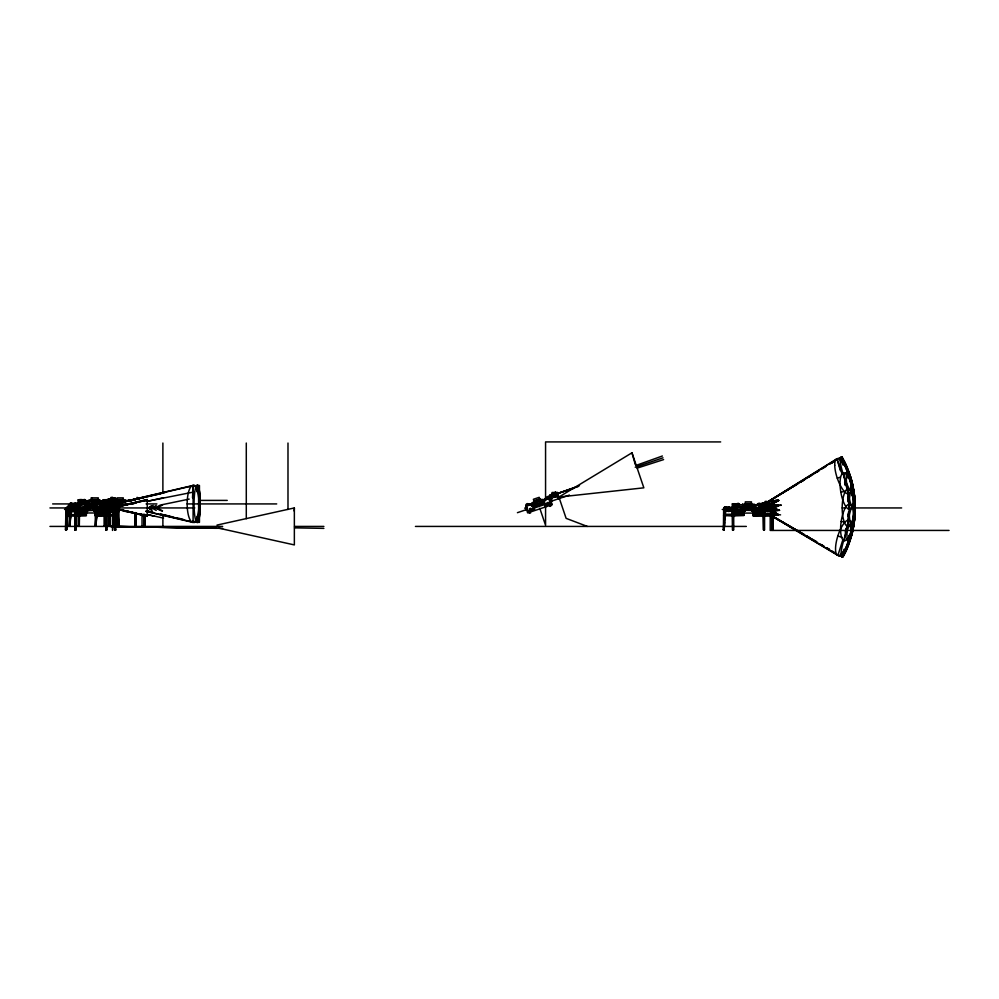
<?xml version="1.0" encoding="UTF-8"?>
<svg xmlns="http://www.w3.org/2000/svg" width="999" height="999" viewBox="0 0 999 999"><rect width="100%" height="100%" fill="white"/><g stroke="black" fill="none" stroke-linecap="round" stroke-linejoin="round"><path stroke-width="1.5" d="M74.051 508.004L74.463 507.055L75.912 508.004M74.675 507.929L74.688 503.771L82.642 503.446M78.109 508.941L78.272 510.077L74.838 510.102L74.9 530.282L74.875 509.69M75.162 508.566L75.187 513.898L75.162 509.353M75.112 507.979L75.387 505.906M75.662 509.69L75.687 513.861L75.162 511.038A1.661 0.824 -90 0 0 75.499 511.088M75.974 511.038C75.849 509.19 75.487 505.806 79.57 507.829C77.61 503.721 78.334 515.934 78.272 509.165M76.324 510.501L76.324 514.685L79.421 514.685L79.52 513.086L80.482 513.011M76.324 507.929L76.411 503.621M76.786 507.417L76.786 503.771M77.298 507.842L77.185 511.176M77.647 504.545L77.91 503.071L79.433 503.833M77.922 508.491L77.922 503.621M78.084 509.29L78.297 510.014L78.471 506.093L80.557 506.093M78.234 503.933L78.234 499.762L80.869 499.762M78.421 514.597L78.459 526.261L78.446 511.6M78.384 513.086L78.347 510.926M78.384 508.491L78.222 503.771L79.67 504.545M78.409 503.971L78.109 503.071M78.659 514.685L78.659 513.786L76.786 513.986M78.571 504.545L79.058 503.046M79.108 509.065L79.096 510.751L83.317 510.751L83.317 508.553M79.533 514.685L79.533 510.501M79.246 504.895L79.508 503.771L79.533 507.717L79.558 507.055M79.87 503.933L79.97 499.625M80.345 503.409L80.345 499.762C81.381 500.611 83.117 500.986 85.639 500.549M80.607 504.582C84.927 503.633 76.249 505.007 70.205 503.309L70.03 506.605M82.442 511.088L82.393 513.986L81.369 513.986L81.369 511.088L81.369 514.685M77.685 503.771L76.611 503.771L76.611 504.582L83.117 503.971L83.067 499.762C76.773 498.851 83.791 500.974 81.768 499.762L85.34 499.762M81.943 504.483L82.243 500.574M75.674 503.621L83.054 503.921L83.067 499.762C86.925 498.588 83.679 501.498 85.34 500.886M83.741 501.598L83.741 500.074L82.73 499.762M84.103 500.549L83.654 500.074L85.065 500.074M84.578 500.549L84.715 500.074M84.278 499.762L85.29 500.574L84.391 500.586M85.415 500.074L85.639 501.598M85.789 500.899L84.927 499.762M94.181 506.78L94.218 505.394L87.25 505.394L87.388 506.78M87.413 502.859L87.413 501.386M87.525 509.902C86.026 506.043 86.95 510.889 86.638 510.227C88.736 511.013 86.763 504.994 87.612 511.088L82.18 510.077M91.833 502.085L91.833 501.386L104.72 501.386M94.056 510.439C94.48 507.867 92.495 508.541 97.353 508.166L97.353 509.989L95.941 510.526M87.25 505.394L87.25 508.179L94.206 508.179L94.243 504.245M95.33 511.088L95.255 511.75L96.891 511.75L96.891 509.39M95.604 504.245L95.604 504.895L100.287 504.582M95.679 504.245L95.954 511.088L95.954 504.695L85.327 504.695M96.816 511.75L96.816 504.245M95.854 521.428L95.929 526.173L97.128 511.088M95.929 505.394L87.063 505.394L87.1 504.245L98.776 504.17L98.826 500.249L91.071 500.249M99.151 512.425L99.213 511.088L99.201 514.685L99.151 512.425L100.924 512.425M99.226 500.237L99.151 500.899L107.692 500.886M100.175 503.621L100.175 504.932L100.225 503.621L99.376 503.958M100.225 514.685L100.175 511.088M100.537 502.784L100.537 500.699L88.886 500.699M100.874 512.425L100.924 511.088M100.899 503.621L100.874 504.932L102.073 504.932L102.01 507.929L102.085 503.771L105.095 503.771M101.698 505.594L101.698 504.083M101.336 513.011L104.633 513.086C105.782 515.559 100.862 515.422 102.148 513.086M102.073 507.929L102.11 503.296L100.375 502.597L100.375 500.237L99.151 500.237M99.163 504.907L99.163 504.245C105.956 500.774 102.273 508.129 101.836 503.459L101.948 504.158M100.025 504.895L100.287 503.771C104.371 503.109 103.034 505.182 102.285 504.083M103.759 500.287L102.71 500.899L103.846 500.886L103.784 499.625L103.759 500.487L111.276 499.762L103.359 499.762L106.856 499.762L107.692 500.661M104.058 501.598C103.696 498.963 104.82 501.498 103.584 500.574M103.546 507.804L104.358 507.804L104.371 508.928L104.458 507.23L102.485 507.33L102.497 510.764L98.277 510.751L98.277 508.553M103.409 500.574L104.483 500.074M104.408 514.597L104.433 526.261L104.433 514.448M104.42 500.936L104.458 499.625M100.936 513.786L104.608 513.786L104.183 514.685M105.082 500.074L105.207 501.598M104.308 508.616C103.684 511.038 106.244 512.512 105.582 508.953M106.881 501.598L106.881 500.074C106.369 503.396 107.492 499.45 105.619 500.586L105.544 499.762M106.706 504.932L106.706 530.007L105.882 530.282L105.882 515.609L114.685 515.334L115.409 515.684L115.622 530.207L113.936 508.928M95.542 514.672L105.919 514.847L105.894 510.227M106.119 499.625L106.019 500.074M106.406 510.926L106.418 509.353M106.706 530.007L106.731 515.784M106.706 501.598L106.706 500.074M107.88 506.755C110.115 506.368 109.803 507.03 105.994 507.28M109.44 511.613L109.428 526.286L109.44 511.263L108.229 511.713L109.116 512.574L108.217 511.688M109.44 508.691L109.44 505.806L109.49 508.091M110.177 506.206L109.952 506.918M110.29 510.302L110.252 526.286L110.29 511.788L109.465 511.788M110.252 508.691L110.265 505.806L110.265 508.129M123.739 502.085L123.764 501.398M125.499 500.936L125.175 501.598L125.137 500.237L125.175 501.598L125.2 500.899L129.77 500.936C128.247 499.125 132.942 501.436 134.515 499.625M129.72 500.936L129.72 499.625M130.045 501.598L130.145 500.074L129.57 500.574M130.407 500.936L130.444 499.625M135.439 512.812L135.414 526.286L135.427 513.024M136.264 513.199L136.239 526.286L136.239 513.024M732.392 507.929L732.392 503.771C736.8 505.382 739.71 500.811 738.798 505.594M732.592 515.609L732.604 530.282L732.267 507.08L731.78 507.979A1.661 0.824 90 0 1 732.017 507.804L732.242 507.779A1.661 0.824 90 0 1 732.791 508.366M732.579 513.286L732.579 509.69L732.579 513.424M732.829 507.979L733.303 507.08L733.703 508.916M732.891 513.286L732.891 509.428M733.378 515.784L733.416 530.282L733.416 515.609L724.675 515.234L732.704 515.347M733.366 509.69L732.891 513.898L732.866 511.038M733.716 509.428L728.82 509.627L728.034 511.401M733.716 508.953L733.703 510.064M734.028 514.685L734.028 510.501M734.028 507.929L734.115 503.621M734.277 512.425L734.165 511.563L734.877 512.062M734.49 507.417L734.49 503.771M736.138 510.626L736.126 507.33L734.839 507.23L734.927 510.926M736.088 508.491L735.926 503.771L736.4 504.582M736.588 513.086C735.901 516.533 738.348 513.299 737.237 510.501M736.75 505.594L736.75 504.083L735.301 504.083M736.7 504.895L737.237 503.771L737.237 507.717L734.914 508.066L742.082 507.33L741.982 510.014M739.06 503.771L738.536 504.582C739.41 504.42 739.685 503.271 738.86 504.895M739.934 504.907L738.885 504.245M740.084 513.086L740.084 511.088L740.097 514.685M743.706 508.941L743.743 510.464L742.906 510.464L742.894 508.141L744.093 515.359L733.391 515.359M744.442 508.279L745.754 509.902L744.355 509.865M745.092 506.78L744.954 505.394M745.242 510.427L745.229 508.041L745.316 511.088L742.494 509.989L743.368 510.439M751.698 508.279C754.994 509.015 748.214 508.429 755.057 508.166L754.919 507.33L760.202 507.455M742.082 507.33L741.945 508.154L751.91 508.179L751.96 504.245L744.804 504.695M753.658 509.552L753.658 504.695L743.031 504.695L743.031 506.78M753.721 509.552L753.321 504.895L758.016 504.907M754.52 509.39L754.52 504.245L753.308 504.245L753.346 505.594L753.371 504.895M754.532 504.895L754.532 506.605L756.268 507.305M756.917 514.685L756.917 511.088L756.93 514.685L758.066 514.685M757.379 514.685L756.93 513.086M757.929 514.685L757.929 511.088L752.959 511.088L754.595 511.75M757.904 512.425L757.879 511.088L757.929 513.986L756.917 513.986M757.879 504.932L757.929 503.771L760.826 503.771L760.826 507.929L762.162 507.929L760.826 507.23M760.951 510.926L758.578 511.088L758.578 512.425L756.867 512.425M758.903 505.594L758.903 504.083M759.153 505.594C758.179 503.596 761.313 503.496 759.989 505.594M759.402 505.594L759.402 504.083M774.45 507.942L759.74 507.979L759.627 503.771M762.799 510.501C765.359 517.694 755.868 514.348 762.349 513.086L760.339 513.236L760.301 511.338M759.74 507.979L759.764 503.771L760.826 503.771M762.312 513.786C762.424 516.033 762.587 512.287 760.739 513.786M763.323 511.038L763.311 508.603L762.087 508.603L762.112 511.176L768.668 510.039L768.731 511.513L767.282 511.5L767.607 509.989M764.41 504.932L764.41 530.007L763.586 530.282L763.598 515.609M753.258 515.334L753.246 514.672L763.623 514.847L764.123 509.353M764.11 510.926C763.723 506.53 765.184 510.776 762.599 510.427M764.41 530.007L764.435 515.784M81.893 504.058L81.906 503.046L83.104 503.084M83.079 499.762L83.079 500.924M93.968 508.154L93.981 511.088L94.855 511.088L96.816 510.077L96.803 508.166M106.693 529.82L105.869 529.82L105.882 515.272L95.217 515.709L105.906 515.372M95.567 515.434L95.554 508.728L95.554 510.477L96.391 510.477L96.428 509.028L96.404 514.847L96.428 508.641L96.416 510.701L95.392 510.589L95.217 515.359M96.441 510.227L95.579 509.577L95.579 514.847L113.774 514.91L114.66 514.747L114.76 509.59M95.991 509.777L95.979 508.978M97.353 509.989L97.215 507.33C103.983 503.284 104.483 514.997 98.252 509.165L98.352 510.564L97.29 510.477L97.29 509.34M101.623 509.478L101.623 510.751L105.095 511.088M104.42 507.979C100.936 509.003 102.535 505.457 103.259 508.066M103.184 510.764L103.122 506.093L101.461 506.093L101.461 504.895M103.234 507.055L104.333 507.455L104.433 511.338L98.277 510.751M105.557 516.558L104.67 515.684L105.569 516.583L105.569 515.696L95.205 515.684M107.954 507.18L107.929 506.106M109.116 512.574L109.116 511.688L109.428 525.849L110.252 525.899M124.75 511.363L129.046 511.675M125.087 510.676L125.087 511.263M129.745 500.287L128.696 500.899L131.556 500.936M734.49 513.986L737.549 513.786M736.051 508.066C735.626 505.781 738.099 508.404 737.262 507.055M741.021 508.553L741.021 510.751C735.214 514.01 735.189 503.958 741.021 507.455L741.033 507.33M740.946 509.777L741.995 510.551L741.982 509.028M742.906 509.515L742.894 508.678L742.894 514.847M742.881 510.327C744.642 510.851 743.231 505.869 743.718 510.701M745.242 509.565C744.979 510.789 745.953 507.792 744.355 510.039L745.316 511.088L732.167 511.088M757.13 510.077L751.673 511.001L751.685 508.154M752.559 511.088L752.559 508.279M752.921 515.709L772.389 515.334L760.664 511.525M752.921 515.359L753.096 510.589C753.383 510.314 753.995 501.236 754.083 514.672M754.507 509.228L754.52 508.254M755.019 510.027L754.919 507.33M755.007 509.34L755.019 510.564L756.068 509.777M756.056 510.564L755.968 509.165L754.919 509.203M756.081 511.338L755.981 508.553M759.34 509.478L759.327 510.751L760.202 510.764L760.189 507.33L760.202 510.764L755.981 510.751M755.331 512.15L753.97 512.499L753.97 511.276L762.137 511.338L760.901 510.764C758.528 502.659 762.012 509.74 767.894 508.391L768.219 510.114L767.369 510.114M762.037 510.764L762.15 508.041M752.909 515.684L763.248 515.684L763.273 516.583L762.387 515.709L763.611 515.334L763.586 529.845L764.397 529.82M75.162 509.103L75.162 509.865M75.649 510.427L75.674 514.847L75.662 511.5M76.024 509.502L75.999 510.876M77.61 509.565L77.56 510.127M79.52 513.986L80.157 513.786M72.328 509.527L79.932 509.527L79.97 510.751C83.491 507.904 82.48 510.064 84.303 510.477L84.278 509.028M94.093 509.565L93.981 511.088L94.855 511.088M96.391 508.728L95.567 509.29M105.931 511.038L105.919 513.773M113.024 510.951A1.661 0.812 -90 0 1 112.637 511.251L111.838 511.388L111.526 508.091L109.59 508.291L109.515 505.869M109.977 508.216L109.99 505.869M110.315 505.931L110.29 508.254L109.478 508.391M732.554 509.365L732.567 507.892A1.661 0.824 -90 0 1 732.742 508.266M733.353 513.386L733.341 511.038M733.403 510.214L733.378 514.847L743.731 514.847M733.728 509.502L733.691 511.176L743.031 511.276L743.031 512.499L741.683 512.15M736.812 508.891L736.113 509.29L737.687 509.153M742.007 509.702C740.334 510.751 740.484 509.403 742.082 509.19M760.189 509.028L759.34 509.29M760.888 509.228L760.189 508.778L760.876 509.153M764.135 511.038L764.123 509.69L763.661 513.523M764.435 513.523L764.447 507.979M81.394 511.688L80.694 511.975M84.278 510.014L84.378 507.33L79.108 507.33L79.096 510.751L79.97 510.751M87.537 509.565L87.625 511.001M105.931 511.513L105.919 514.298L106.731 514.298L106.756 510.114L110.964 510.039L111.026 511.513L111.663 511.388M758.603 512.037L757.916 511.563M758.603 504.133L762.349 504.582M763.636 511.513L763.623 514.298L764.447 514.298L764.46 510.114L762.087 510.152M78.359 507.055L78.334 508.066M742.856 509.103L742.906 509.228C745.192 506.331 743.006 517.182 743.756 514.672L724.337 514.56L733.378 514.298L733.366 511.5M755.019 510.564L755.019 509.777M757.916 504.358L757.916 503.621M760.963 508.066L760.951 507.055M86.014 510.701L86.026 508.154L86.039 510.464L85.202 510.464L85.19 508.678L85.177 510.701L93.943 510.439M95.579 509.715L95.579 510.701M102.497 508.853L103.172 508.853M104.383 508.616L105.569 509.115M104.883 510.139L106.418 510.427L106.418 509.627L106.418 513.898L106.418 508.516L106.431 509.915M109.49 506.106L109.977 507.042M114.698 527.022L114.798 529.92L113.799 515.496L115.409 515.684L115.397 509.453A1.661 0.812 -90 0 0 114.523 507.942A1.661 0.812 -90 0 0 113.799 509.74M118.906 510.202L118.956 505.444A1.661 0.812 -90 0 0 118.082 503.946A1.661 0.812 -90 0 0 117.345 505.731L119.031 526.361L118.906 510.202L114.348 510.988M753.271 509.228L754.145 508.853L754.145 510.227M762.087 508.616L762.087 508.066M764.11 513.561L764.11 509.69M772.077 513.923L771.303 511.101A1.661 0.812 -90 0 1 770.828 510.164L771.453 514.36L772.165 514.36L771.503 509.74A1.661 0.812 -90 0 1 772.227 507.942A1.661 0.812 -90 0 1 773.101 509.453L773.189 530.369L772.227 515.846M75.799 514.76L74.9 514.56L75.175 509.627A1.661 0.824 90 0 0 74.525 507.779L71.191 508.316M75.175 510.152L75.187 510.914C75.212 506.505 74.7 512.175 76.698 510.139M78.996 509.128L78.983 511.463L78.983 509.652M85.577 511.088L85.602 509.615M86.264 511.75L86.289 509.615L86.339 511.75L84.703 511.75M114.361 510.551L114.735 509.777L114.785 510.988M732.891 510.139L732.891 510.427A1.661 0.824 90 0 1 732.092 511.088L728.571 510.027M733.366 509.927L732.891 510.914L732.891 509.815M733.728 509.702L732.379 510.364M80.956 504.083L80.807 503.446M84.94 500.012L79.233 499.625M86.826 508.978C89.873 509.053 85.552 511.725 87.525 508.941M93.993 508.254C97.677 508.216 91.109 509.228 94.768 509.915M97.303 510.127L98.339 509.677M114.336 510.002L114.748 510.002A1.661 0.812 -90 0 1 114.348 510.951L114.51 513.973L114.785 509.765M737.262 504.095L737.849 505.594M745.741 508.978L745.741 509.902M751.26 508.978C751.385 511.138 750.736 507.817 752.472 508.978M95.567 509.215L95.567 508.154L95.567 509.065M105.594 508.941L105.619 507.979M108.466 506.043L109.79 505.881A1.661 0.812 90 0 0 110.714 507.03L109.453 507.092M109.178 506.805L109.178 506.106L109.166 507.03M109.99 506.081L107.942 506.218M763.311 508.878C762.274 507.467 765.009 505.956 765.059 508.004A1.661 0.812 -90 0 0 764.809 507.804L764.597 507.779A1.661 0.812 -90 0 0 763.86 509.552L763.885 509.865A1.661 0.812 90 0 0 764.872 511.038M74.85 508.891L74.863 507.879L71.279 507.18M74.251 511.038A1.661 0.824 -90 0 0 75.25 509.865L75.175 509.677A1.661 0.824 90 0 1 74.388 511.088L70.405 509.927L70.317 511.401L69.668 511.263L69.843 507.954L71.329 508.104L70.392 518.344M78.983 509.977L77.323 509.989M68.007 514.56L86.051 514.672C87.475 513.573 84.678 501.698 85.19 514.847L67.532 514.76L68.232 510.027A1.661 0.824 90 0 1 67.795 510.951L67.358 510.951M86.026 509.94L85.165 510.327M110.914 505.656L110.789 505.032L110.739 505.769M114.123 509.428L114.635 513.836M114.648 509.715L114.385 508.941M114.81 509.777L114.41 508.578M115.672 530.007L114.573 530.182L114.91 527.047M117.383 505.419L115.335 505.744L115.335 503.109L114.573 503.109L114.573 502.422L116.796 502.422M117.358 511.838L118.968 511.688L118.257 511.688L118.319 526.361L117.707 511.426L118.257 525.936L117.42 511.75L116.646 511.775L117.62 512.624L116.646 511.775M144.493 525.998L144.293 514.522M145.205 525.998L145.005 514.522M765.047 510.214L764.909 509.265M771.453 514.36L772.477 530.369L772.464 518.531M773.376 530.007L772.664 529.895M74.9 529.807L75.724 529.807L76.061 515.684L75.712 530.282L75.712 515.609L67.27 515.584L66.359 529.732L66.908 516.683M105.507 515.496L105.257 526.273L105.245 514.448M733.416 530.007L733.416 515.259M106.431 510.402L106.418 509.428M65.484 529.695L65.934 509.265A1.661 0.824 90 0 1 66.846 507.792A1.661 0.824 90 0 1 67.57 509.602L65.534 530.007L66.621 529.782L66.583 515.496L65.872 515.496L67.133 515.259L66.446 529.745L67.42 515.584L75.674 515.784L75.712 529.895L74.888 530.007M70.33 511.688L69.231 526.173L69.431 511.488L70.692 511.263L70.005 525.749L70.092 521.378M71.041 511.688L69.942 526.173L69.868 521.428M96.141 514.51L95.217 526.173L95.405 511.488M725.037 508.603L723.388 530.169L723.651 509.265A1.661 0.824 90 0 1 724.55 507.792A1.661 0.824 90 0 1 725.274 509.602M724.1 522.589L724.1 530.169L724.849 515.259M107.43 508.966L107.73 510.327M110.502 510.114L109.615 509.09M110.689 508.091L109.44 508.204L109.54 509.715L109.49 508.578M765.908 511.001L765.696 511.088A1.661 0.812 -90 0 1 764.834 509.552L765.209 508.466M74.463 507.055C75.949 510.689 74.563 522.914 74.888 509.365M78.072 509.502L78.059 510.988M81.069 504.907L85.989 504.895L85.964 505.594L85.639 504.895M89.186 500.936L89.51 501.598L89.473 500.237M115.497 501.598L115.497 500.899M739.073 514.685L739.123 511.088M736.4 504.895L743.706 504.895L743.318 510.901M86.663 508.591L87.525 508.578M88.037 509.902L88.049 509.09M93.556 509.902L93.556 509.09M76.424 515.609L76.523 514.76M96.603 512.712L95.991 525.749L96.953 511.588M192.52 497.764L193.094 485.439L114.098 503.921L120.142 505.344M847.889 494.068L848.101 489.448L846.228 489.885M70.692 511.263L70.005 525.749L70.205 521.303M725.124 515.584L724.163 529.745L724.537 522.352M760.938 507.804L760.826 505.394L760.027 505.394M71.828 509.915L71.753 511.401L71.104 511.251M196.828 491.595L197.14 485.439L195.192 485.876M729.545 509.915L729.47 511.401L728.209 511.263M851.835 495.616L852.147 489.448A18.494 3.084 -90 0 1 854.819 517.182A18.494 3.084 -90 0 1 849.475 517.182A18.494 3.084 -90 0 1 852.147 489.448L852.147 495.616M66.921 508.666L66.995 507.18L72.452 507.067A1.661 0.824 90 0 0 73.139 505.606A1.661 0.824 90 0 0 72.627 503.883L72.415 503.783A1.661 0.824 90 0 0 71.99 503.921M67.445 510.976L68.781 511.076A1.661 0.824 90 0 0 69.593 509.602A1.661 0.824 90 0 0 69.068 507.892L68.856 507.792A1.661 0.824 90 0 0 68.444 507.917M68.956 507.829L67.82 507.792A1.661 0.824 90 0 0 67.395 507.917M75.549 511.338L69.505 511.251L69.68 507.954L66.995 507.18M70.442 504.82L70.38 506.468A1.661 0.824 90 0 1 70.205 505.694L70.255 505.531M71.791 508.204L70.492 508.104L70.554 503.171L71.803 503.309M71.104 510.152L71.216 507.804L74.051 507.804A1.661 0.824 90 0 0 73.839 507.929M73.901 510.988L71.691 510.027M73.227 503.958L73.052 507.255L70.917 506.943L70.904 505.506M75.499 507.055L73.876 507.392L73.951 505.931L74.788 505.931L74.713 507.392M74.8 505.581L74.226 503.958M73.951 505.931C76.174 506.156 75.737 502.909 73.389 503.958L73.214 507.255L73.876 507.392M77.597 503.771L74.775 503.796L74.413 506.018L75.362 506.143L75.574 504.133L74.75 504.308L77.11 503.783A1.661 0.824 90 0 1 77.497 504.07L77.572 504.582M105.607 511.163L105.619 511.038A1.661 0.812 90 0 0 106.119 511.038M724.238 509.515L724.362 507.317L725.349 507.317L724.712 507.18L724.987 509.015M725.237 514.76L725.936 510.027A1.661 0.824 90 0 1 725.499 510.951L725.087 513.761M725.149 510.976L726.61 511.076A1.661 0.824 90 0 0 727.297 509.602A1.661 0.824 90 0 0 726.773 507.892L725.524 507.792A1.661 0.824 90 0 0 725.112 507.917M732.479 511.251L727.21 511.251L727.547 507.954L731.755 507.804A1.661 0.824 90 0 0 731.555 507.929M728.808 511.251L728.933 507.804L729.645 507.804L729.52 510.152L731.618 510.988A1.661 0.824 90 0 1 731.156 510.127L731.93 510.339C732.08 507.292 726.048 509.827 731.855 510.002M728.945 509.927L728.858 511.401L727.372 511.263M728.958 509.59L729.033 508.104M764.123 510.489L773.238 511.463M198.277 491.595L198.601 485.439L196.628 485.876M294.181 511.013L294.355 507.942L216.983 525.087M529.37 510.576L529.47 508.716L530.781 508.266L532.005 509.69M546.853 504.67L546.952 502.797L548.264 502.347L549.487 503.771M67.52 508.666L67.607 507.18L75.599 508.104M71.079 504.657L71.154 503.171M725.237 508.666L725.311 507.18L729.62 507.317M67.482 515.684L66.621 529.782L65.909 529.782M96.366 518.344L96.803 511.575M724.725 519.393L724.974 515.584L732.667 515.596M733.516 514.76L733.691 512M734.415 512L733.84 515.259M734.914 510.152L732.891 510.302M87.712 502.085L82.03 502.085L81.906 503.771M77.547 510.327L77.597 509.59M751.685 511.088L751.76 510.439M67.058 513.573L67.47 509.777M67.87 509.777L67.52 513.449M67.645 511.088L68.182 509.915M70.767 508.116L71.466 504.47M71.416 507.067L71.766 505.794M724.837 508.816C724.737 520.729 723.039 507.105 724.462 509.04M725.349 511.088L725.911 509.802M74.226 509.79L74.138 508.778M75.175 504.57L75.262 505.544M68.069 510.951A1.661 0.824 90 0 0 68.494 510.027L68.544 509.602A1.661 0.824 90 0 0 68.032 507.892L67.82 507.792M70.592 504.632L70.117 507.979M74.076 510.227L73.926 508.466M725.524 507.792L725.736 507.892A1.661 0.824 90 0 1 726.261 509.602L726.211 510.027A1.661 0.824 90 0 1 725.774 510.951M736.7 503.771L737.274 507.979L728.983 507.954L729.482 509.028M78.359 511.088L86.339 511.088M94.068 508.591L94.93 508.678M751.772 508.591L752.647 508.591M118.606 505.881L118.232 504.62L117.607 505.969M844.342 540.659L846.141 528.459M847.951 516.271L848.626 511.688M849.075 508.641L849.749 504.07L848.85 508.616M848.338 541.246L849.25 535.152M853.296 507.704L853.745 504.657A18.494 3.084 -81.6 0 0 847.052 531.705A18.494 3.084 -81.6 0 0 852.334 532.492A18.494 3.084 -81.6 0 0 853.745 504.657L853.146 507.692M849.787 541.458L855.194 504.87L854.582 507.904M109.778 509.253L109.565 508.641M113.162 509.165L113.174 510.052A1.661 0.812 -90 0 0 113.536 511.101M116.708 505.157L117.557 507.105L117.407 505.944M771.865 509.178C771.465 521.94 774.537 506.156 771.74 509.315M107.467 509.253C116.221 507.542 100.787 512.375 110.964 510.039M110.901 505.606C109.778 505.544 114.311 507.255 113.399 504.632M737.674 510.751L741.046 509.153L737.674 510.751L737.674 509.465M77.348 511.338L80.182 511.276M83.329 507.33L83.192 508.154L83.317 507.455L78.471 507.48L79.508 507.48M84.241 508.154L84.378 507.33M84.303 510.477L84.278 509.777M112.737 504.158L113.911 503.321L113.774 504.158M115.584 510.664L115.584 511.251M735.052 511.338L736.713 511.326M736.8 507.455L736.812 510.751M743.743 515.334L733.403 515.334M84.778 508.241L84.79 509.228M77.16 508.029L78.421 507.33M77.26 507.455L77.16 511.338L78.996 511.326M78.421 510.626L79.108 507.33L79.096 510.751L77.26 510.751M734.864 511.338L734.964 507.455M737.836 506.093L736.176 506.093L736.176 507.929L736.063 507.055M86.376 515.709L76.923 515.709L76.024 516.57L76.024 515.684L86.389 515.334L66.97 515.234M79.583 512.549L80.482 511.675L79.583 512.574L79.583 511.688L79.271 526.273L79.246 511.326M733.741 515.684L734.627 515.709L733.741 516.57L733.741 515.684L744.093 515.359M765.084 509.103L765.434 510.327M86.189 510.601L86.376 515.359M115.921 511.7L115.834 508.953M78.284 511.463L69.668 511.263M70.892 505.669L70.767 506.306M74.188 509.777L73.963 510.364M725.524 510.002L724.65 513.761M110.964 505.007L111.126 506.443L110.777 505.756M114.023 509.315L114.56 508.603M114.41 509.752L114.373 509.028M117.707 504.62L117.682 506.456M842.544 540.734L837.886 555.419L768.181 513.911L780.569 514.872M845.341 531.918L849.075 520.167L847.464 524.512M844.08 549.3L841.745 556.643L840.022 555.631M850.599 528.733L852.921 521.391A18.494 3.084 -72.4 0 0 841.995 547.027A18.494 3.084 -72.4 0 0 847.09 548.638A18.494 3.084 -72.4 0 0 852.921 521.391L851.847 524.288M854.32 521.84L843.131 557.08L841.383 556.068M764.934 509.003L765.796 508.503M728.196 508.104L729.632 507.804M67.233 509.952C65.022 504.045 66.546 521.74 67.457 509.04M67.82 510.002L68.731 510.002L67.32 510.177M71.978 506.381L71.116 505.606A1.661 0.824 90 0 0 70.392 503.783A1.661 0.824 90 0 0 69.493 505.257L69.505 508.566M724.924 510.314L725.911 509.79L725.736 508.603M109.902 509.989L107.492 511.001A1.661 0.812 -90 0 0 107.942 510.152L107.43 509.902M111.389 506.518A1.661 0.812 -90 0 0 111.501 506.156L111.576 506.043M765.371 508.616L765.059 509.665M70.954 508.204L71.928 507.804M73.751 510.102L73.938 508.891M725.886 510.327L726.435 510.002L725.037 510.177M731.668 509.952L731.505 510.089A1.661 0.824 90 0 0 731.693 510.789M553.633 497.027L557.092 495.591L555.931 492.17L552.31 493.119M114.635 526.972L114.798 529.92L114.148 515.434L106.256 515.496M771.977 518.331L772.414 529.945L771.503 515.496M114.573 507.504C115.147 505.644 112.887 505.494 113.736 507.504M114.073 510.951L113.274 511.101A1.661 0.812 -90 0 1 112.85 510.164L112.812 509.74A1.661 0.812 -90 0 1 113.337 508.041L113.536 507.942A1.661 0.812 -90 0 1 113.749 507.967M765.209 508.528L765.147 510.352M768.156 510.077L767.894 511.513L768.543 511.388M771.777 510.951L770.129 511.226A1.661 0.812 -90 0 1 769.655 508.528M97.552 511.575L96.753 512.437L97.727 511.6M71.741 511.6C69.331 513.673 72.89 511.026 70.966 511.588M765.858 510.314L765.072 510.164M76.036 516.545L76.923 515.684L76.024 515.684M733.741 516.545L734.627 515.684M104.296 513.211L105.007 511.625L104.221 512.062M73.889 510.039L73.526 508.441L71.329 509.04L73.414 510.414L73.926 509.015M151.586 505.694L148.177 507.942L151.586 510.177M841.907 473.364L836.962 458.766L768.069 501.61L778.883 500.561M836.45 459.403L768.293 501.523L777.497 500.611M798.213 483.491L768.893 501.323L778.196 500.337M800.886 481.868L804.882 479.433M808.878 476.998L812.874 474.575M816.882 472.14L819.542 470.517M831.543 463.224L834.202 461.6M839.535 458.354L841.245 457.317M811.25 475.487L768.83 501.348L778.096 500.362M813.898 473.863L817.881 471.441M821.852 469.018L825.836 466.595M829.807 464.16L832.454 462.549M839.085 458.504L840.796 457.467L843.268 464.76M631.98 452.797L558.916 497.052L643.843 487.824L631.98 452.797L635.314 464.685M790.246 488.449L769.105 501.248L778.321 500.249M792.881 486.85L796.852 484.453M800.811 482.055L803.458 480.444M840.446 458.054L842.182 457.005L854.033 492.02M111.064 502.21L115.822 501.96L115.822 498.351L111.064 498.089M110.814 502.097L110.814 506.218L110.814 502.097L101.536 502.085L101.536 503.234L98.364 503.171M731.693 510.327L731.992 510.402M765.209 506.218L768.955 505.969L768.955 502.347L765.209 502.085M156.219 505.432L151.91 507.942L156.219 510.439M553.808 492.532L552.085 492.457L553.808 497.552L555.819 496.291M162.525 505.069L156.868 507.942L162.525 510.801M113.087 505.706L114.061 506.118L111.551 507.08A1.661 0.812 -90 0 1 110.702 505.119M116.895 504.033L117.095 503.946A1.661 0.812 -90 0 1 117.308 503.958M107.118 510.402L108.391 510.152L107.368 510.164M114.073 513.973L113.886 509.927L113.137 509.927M771.041 508.041L771.253 507.942A1.661 0.812 -90 0 1 771.465 507.967M778.833 500.337L768.818 504.57L781.218 505.307M777.584 500.949L769.055 504.532L778.283 505.057M845.654 472.989L847.502 472.215L848.551 478.296M777.047 501.461L769.904 504.383L776.073 504.682M83.029 507.305L84.778 506.605M114.311 502.597L112.575 503.296L112.575 504.682M740.734 507.305L742.482 506.605M107.168 510.352L107.78 510.064A1.661 0.812 -90 0 1 107.405 510.801M550.049 501.423L551.735 505.082L548.926 496.815L550.362 496.328M110.265 510.239L107.992 511.088A1.661 0.812 -90 0 1 107.13 509.552A1.661 0.812 -90 0 1 107.88 507.779L110.19 508.391M579.507 485.664L557.704 493.481L573.888 488.311M636.226 465.359L662.387 455.994M533.041 505.794L533.753 505.556L534.278 507.105L533.528 504.907L532.292 505.319L531.918 504.245L526.086 506.218L527.197 509.502L526.086 506.218M553.296 493.169L554.582 492.707L555.681 495.979L554.383 496.416M552.509 493.693L553.371 493.394M552.634 494.08L549.912 495.005L550.586 497.002M549.962 495.142L552.684 494.218M556.206 492.982L557.43 492.669M552.747 494.418L554.944 493.806M552.484 494.717L547.952 496.403L548.451 497.914M556.356 493.406L557.542 493.007M552.909 494.892L554.083 494.443M556.431 493.643L557.617 493.231M526.398 503.983L527.622 503.571M536.588 500.462L537.474 500.162M546.615 497.14L547.827 496.728M553.808 494.717L552.971 495.079L553.858 494.855M556.505 493.843L578.184 486.538M635.227 467.232L663.011 457.829M553.046 495.304L553.908 495.017M556.593 494.118L557.779 493.706M548.226 497.215L548.975 496.965M554.02 495.317L555.319 494.88M557.854 493.943L556.805 494.73M549.05 497.177L545.229 498.476L545.604 499.612M553.196 495.729L554.058 495.442M550.536 496.853L554.17 495.779M525.861 505.556L549.213 497.652M549.288 497.852L551.436 497.352M549.35 498.064L551.86 497.215L552.397 498.776L548.901 499.962M534.403 503.396L540.983 501.173M549.438 498.314L543.606 500.287L543.968 501.373L542.732 501.785L543.468 503.996L542.957 502.447L543.656 502.21M557.105 496.341L555.656 496.828L557.167 496.503M531.843 505.007L534.627 504.058L534.103 502.772L535.077 505.369L541.658 503.146L540.434 499.413L533.666 501.71L534.003 502.797M541.233 501.823L545.516 500.374M526.461 507.292L525.187 507.729L525.936 509.927M549.8 499.4L551.061 498.963L551.81 501.173M531.505 505.844L536.962 504.008M541.308 502.534L544.205 501.548M558.116 496.94L558.803 496.74M531.743 506.206L538.461 503.933M540.072 503.384L544.193 502.022L545.616 506.368M558.329 497.589L559.015 497.365M517.42 512.687L527.547 509.253M533.578 507.342L545.129 503.271M549.725 501.748L569.43 495.079M532.554 508.616L546.228 503.983M530.157 510.639L532.43 509.865M528.034 511.95L533.891 509.965M545.516 506.031L551.373 504.045M529.707 512.3L527.634 512.824L527.122 511.338L534.24 508.928L534.627 510.089L533.241 510.189M550.199 505.182L552.222 504.495L551.723 503.009L544.605 505.419L544.992 506.58L546.166 505.806M529.245 512.462L530.519 512.025M550.724 505.194L532.005 511.476L531.543 510.139M530.681 512.2L529.757 509.69M759.19 504.607L771.228 500.536M837.274 478.171L840.084 477.222M637.15 468.119L663.611 459.602M107.355 508.004C106.993 504.707 102.71 510.064 108.092 507.804M106.955 507.055L106.568 507.979A1.661 0.812 90 0 0 106.381 508.266M764.66 507.055L764.285 507.979A1.661 0.812 90 0 0 763.848 509.44A1.661 0.812 -90 0 0 764.722 511.088M153.209 505.419L148.651 507.942L152.098 510.177M730.906 510.988L731.106 511.088A1.661 0.824 90 0 0 732.005 509.577A1.661 0.824 90 0 0 731.256 507.779L728.908 508.316L729.607 508.316M781.206 505.107L769.105 507.942L779.695 510.414M190.909 486.226L114.336 503.921L120.342 505.319M192.407 485.876L194.305 485.439M147.253 499.7L111.638 507.942L147.253 516.171M778.358 505.856L769.342 507.942L778.358 510.014M164.897 492.682L114.91 503.921L120.966 505.282M147.74 501.173L194.043 491.958M777.484 506.231L769.917 507.942L779.008 509.977L769.979 507.942L777.597 506.231M160.652 493.706L114.972 503.921L121.066 505.282M195.667 485.876L197.627 485.439M134.803 499.575L115.197 503.921L119.718 504.932M137.812 498.913L143.844 497.577M136.676 502.572L112.288 508.041A1.661 0.812 -90 0 0 111.763 509.74A1.661 0.812 -90 0 0 112.425 511.226L112.637 511.251M144.231 500.899L147.253 500.237M147.253 501.361L163.524 497.752M777.746 506.268L770.104 507.992L779.257 509.94M189.211 499.1L160.34 505.069L154.87 507.942L162.325 511.213M111.975 502.759L113.362 502.21M108.416 506.768L109.116 501.398L107.505 501.398L107.505 506.768L109.952 505.931M766.121 506.768L766.82 501.398L765.209 501.398L765.209 506.768L767.519 506.218M108.841 511.401L109.166 510.751M104.982 515.409L104.733 514.91M110.877 508.204L107.38 507.804A1.661 0.812 -90 0 1 107.58 507.942M768.731 511.513L769.23 508.091L765.084 507.804A1.661 0.812 -90 0 1 765.284 507.942M113.561 503.434L112.937 503.546L115.772 503.571M116.621 503.546L117.258 503.434M116.396 507.155A1.661 0.812 -90 0 1 116.184 507.242L115.385 507.392L115.085 504.083L113.599 504.208L113.661 505.694M116.046 503.946L118.232 503.546L116.359 503.683M106.394 508.091L110.015 507.442M113.062 507.554L113.699 507.442M111.688 508.091L115.222 507.392L114.385 507.392M110.839 511.388L109.578 511.5L109.778 510.089M118.506 525.886L119.231 525.886M143.494 514.672L144.493 525.886M763.611 507.055L763.985 507.979L772.377 507.554L770.104 507.954A1.661 0.812 -90 0 1 770.416 507.967M764.11 508.091L767.719 507.442M771.403 507.442L767.082 507.554M767.819 509.69L768.406 508.091M767.282 511.5L767.931 511.388M764.247 511.388L771.69 511.101L771.915 513.461M759.59 506.168L773.139 503.833M840.821 492.132L845.204 491.383M113.087 515.784L113.898 516.645L113.087 515.784L113.874 515.759M762.512 515.434L772.027 515.409M770.803 515.784L771.615 516.645L770.803 515.784L771.578 515.759M73.339 507.804L73.551 507.779A1.661 0.824 90 0 1 74.288 509.577A1.661 0.824 90 0 1 73.402 511.088L73.202 510.988M778.184 510.052L768.893 510.826L777.559 514.248M778.346 510.114L769.13 510.851L777.746 514.235M778.983 510.252L769.692 510.939L778.383 514.285M779.095 510.264L769.767 510.951L777.047 513.748M779.232 510.314L769.979 510.988L777.197 513.736M70.355 504.445L69.843 508.029M68.481 510.976A1.661 0.824 90 0 0 68.694 511.088L68.906 511.076M760.339 513.236L760.826 510.352M130.931 499.762L129.395 499.762L130.295 500.586L129.395 500.574M129.833 499.762L131.955 499.762M100.599 503.758L100.25 503.771M757.567 504.895L757.567 503.771L760.314 503.771L759.989 504.582M78.359 507.442L78.696 503.758L78.222 504.582M85.939 507.929L85.939 507.23L85.439 507.929M743.281 507.929L743.643 507.23L742.332 507.23M81.369 503.771L81.568 504.582M84.191 499.762L85.215 499.762M105.857 499.762L106.668 499.762L106.456 500.886M131.531 499.762L132.293 499.762M104.108 499.762L108.404 500.074M106.643 499.762L106.156 500.586M108.042 499.762L109.141 499.762L107.842 500.487M108.716 499.762L108.854 500.499M110.627 499.762L111.276 499.762L107.043 499.625M79.87 500.924L78.234 500.936L80.869 500.936M82.18 500.074L83.079 500.586C79.808 501.748 80.569 499.2 80.17 500.574L85.664 500.074L85.539 501.598M103.659 502.085L103.846 500.886M104.021 500.886L104.433 502.085M135.252 499.762L129.395 499.762L129.833 500.886M130.407 500.074L130.444 500.574M81.094 503.758L80.956 504.582M109.79 503.596L102.61 503.771L102.61 504.582M78.509 503.771L79.67 503.771L79.421 505.594M81.593 503.771L80.832 503.771M100.986 504.582C109.865 502.997 101.324 506.893 102.46 504.083M74.688 504.932L76.324 504.932L74.688 504.932L75.674 504.932M81.306 504.895L82.23 504.245L81.306 504.582M737.849 504.545C727.709 504.532 741.42 502.897 739.123 504.932M762.537 503.621L757.567 503.758L758.466 504.582M760.127 503.771L762.799 503.771L760.027 503.808L760.027 507.48M760.314 504.582L761.201 504.582M734.028 504.932L732.392 504.932L737.012 504.083M760.776 504.895L758.628 504.932L758.678 503.771M760.002 504.895L759.165 504.895M760.564 514.685L759.877 513.773M82.83 499.762L82.542 500.586M133.903 499.762L134.628 499.762M82.105 500.886L89.548 500.899M104.82 503.771L104.633 504.582M99.863 503.758L99.863 504.895M79.008 504.083L79.046 505.594M78.571 504.895L80.719 504.932L80.694 503.234L83.054 503.234L83.054 502.085L83.054 503.921M102.984 504.083L103.921 504.582M735.314 503.771L734.615 503.771M736.4 503.758L732.392 503.771M760.464 503.771L760.913 504.582M762.799 503.771L762.062 504.582M80.607 504.932L80.669 503.621M102.285 504.895L103.122 504.895L101.886 504.895M738.536 503.771L739.435 503.771L737.287 503.771M739.435 504.582L738.661 504.582M760.826 504.582L762.799 504.582L757.729 504.582M743.206 507.929L745.866 507.892M728.109 509.927L729.407 510.027M76.823 513.786L80.507 513.786M734.49 513.786L736.625 513.786M738.211 513.786L736.975 513.786L736.862 514.685M758.066 513.786L756.93 513.786L757.941 513.786M720.666 441.92L545.566 441.92L545.566 500.611M112.999 498.426L114.373 498.089M137.962 498.426L139.323 498.426M111.064 498.688L112.999 498.688M137.962 498.688L137.05 499.25M112.088 499.113L108.179 499.113L108.179 501.198L112.088 501.048M106.156 499.762L112.088 499.25M115.822 499.175L117.07 499.3M111.064 499.463L112.999 499.463M115.822 499.463L123.551 499.525L123.551 500.249M131.369 499.762L132.143 499.762M133.029 499.625L135.252 499.625L132.567 499.762M114.361 499.587L103.846 499.762L103.796 500.586M115.822 499.662L117.07 499.662M78.234 499.762L79.233 499.762M115.822 499.912L117.07 499.9M94.843 499.999L95.767 499.999M104.321 500.586L103.409 499.762L103.409 500.886M112.999 500.149L114.361 500.149M115.822 500.149L117.07 500.124M119.805 499.999L120.729 499.999M88.249 500.237L89.548 500.237M108.354 500.549L108.379 499.625M131.493 500.399L115.822 500.399L117.07 500.412M199.438 500.399L227.235 500.399M105.107 500.549L109.203 500.499M112.999 500.724L114.361 500.724M115.822 500.786L125.499 500.699M112.088 500.849L112.999 500.849M117.07 500.849L114.798 501.011L117.07 501.061M85.976 501.386L90.36 501.386M125.462 501.386L116.608 501.386L116.633 500.249M84.478 501.598L83.879 500.549M107.692 501.61L109.902 501.823M107.692 501.823L110.352 501.823M112.999 501.885L114.361 501.885M93.219 502.085L98.776 502.085M122.353 502.085L116.796 502.085L116.796 501.386L116.796 505.744M108.416 502.435L109.79 502.435M766.121 502.46L767.494 502.435L767.494 505.881L766.121 505.881M98.789 502.784L98.789 501.398L98.776 504.17M107.505 502.697L108.416 502.697M113.037 502.672L115.597 502.672M116.933 502.784L122.577 502.784M765.209 502.697L766.121 502.697M92.982 502.784L103.322 502.784M115.597 502.847L111.064 502.759L111.064 497.39L113.686 498.014M108.416 503.109L104.633 503.109L104.633 505.219L108.416 505.207M766.121 503.109L762.337 503.109L762.337 505.219L766.121 505.207M70.205 503.309L75.474 503.309M104.633 503.259L109.028 503.234M762.337 503.259L766.121 503.259M97.677 503.471L102.959 503.471M103.496 503.621L105.707 503.621M107.505 503.459L108.416 503.459M112.662 503.434L117.857 503.434M765.209 503.459L766.121 503.459M100.287 503.758L102.073 503.771L101.923 505.594L101.561 504.083M757.879 503.621L767.494 503.596M52.647 503.921L88.324 503.921M92.944 503.921L109.028 503.921M111.763 503.921L133.729 503.921M146.091 503.921L156.905 503.921M145.854 511.363L193.094 522.415A18.494 5.932 -90 0 1 187.163 503.921L193.094 503.921M194.917 503.921L276.711 503.921M763.411 503.771L764.41 503.771L761.85 503.771M765.209 503.921L766.121 503.921M90.26 504.008L91.196 504.008M107.505 503.958L108.416 503.958M115.772 504.008L114.248 504.083L115.085 504.083M115.959 503.983L117.095 503.946M747.964 504.008L748.9 504.008M765.209 504.083L766.121 503.958M76.611 504.582L79.982 504.582M85.989 504.245L84.703 504.245L84.778 509.39M113.137 504.283C115.484 504.033 112.687 503.796 113.824 506.231L111.039 506.993L111.751 506.993M116.359 504.333L117.07 504.258M742.407 504.245L743.706 504.245L743.668 505.594L743.631 504.895M765.209 504.158L767.494 504.158M78.047 504.582L80.694 504.495M113.024 504.395L113.749 504.395M765.209 504.395L766.121 504.395M103.372 504.582L99.863 504.582L100.587 503.234M108.416 504.72L109.79 504.72M766.121 504.72L767.494 504.72M107.505 504.857L108.416 504.857M765.209 504.857L766.121 504.857M104.633 505.057L108.416 505.057M111.239 505.057L112.5 505.007M762.337 505.057L766.121 505.057M768.955 505.057L770.204 505.007M102.085 505.394L103.122 505.394L103.222 507.979L103.059 503.758M736.176 505.394L737.212 505.394M753.633 505.394L744.779 505.394L744.779 504.695M68.107 505.432L73.139 505.606M78.471 505.394L79.508 505.394M103.122 505.606L105.332 505.819M110.564 505.432L112.65 505.432M117.37 505.594L120.454 505.407M758.678 505.594L763.036 505.819M69.493 505.694L70.554 505.819M109.778 505.531L112.825 505.531M70.617 506.031L70.117 505.182M103.122 505.819L105.769 505.819L105.769 507.48L102.048 507.829M114.061 506.118L113.224 506.118M118.232 505.881L118.943 505.881M760.826 505.819L763.473 505.819L763.473 507.48L756.093 508.041L755.968 507.33M70.879 506.181L72.203 506.181M87.25 506.093L94.206 506.093M107.505 506.218L114.51 506.031M117.495 506.143L116.284 505.969M744.954 506.093L751.91 506.093M758.74 506.093L760.826 506.093M71.066 506.381L72.09 506.306M92.732 506.431L97.065 506.431M117.17 506.331L120.592 506.431M109.977 506.406L108.441 505.956M85.115 506.78L95.979 506.78M109.49 506.68L111.026 506.855M753.696 506.78L742.819 506.78L742.819 505.394M768.731 506.68L767.195 506.68M732.167 507.055L733.204 507.055M78.471 507.23L77.135 507.23L78.359 507.929M84.753 507.28L87.537 507.28M96.965 507.23L95.654 507.929L96.016 507.23M724.712 507.18L732.766 507.792M84.915 507.48L88.037 507.48M94.068 507.48L97.128 507.48M111.326 507.392L115.385 507.392M742.619 507.48L745.741 507.48M760.826 507.48L759.789 507.48L759.789 505.394M85.152 507.892L88.037 507.892M93.943 507.892L96.953 507.892M731.043 507.804L733.591 507.829M767.157 507.879L767.881 507.879M49.95 507.942L194.78 507.942M742.332 507.929L743.656 507.929M842.182 507.942L845.142 507.942M851.298 507.942L854.033 507.942M855.156 507.942L901.635 507.942M103.297 508.041L104.333 507.455M109.44 508.204L112.5 508.266M767.744 508.204L768.593 508.204M769.48 508.266L770.204 508.266M77.21 508.616L76.024 509.103M745.316 508.279L742.494 508.154L742.494 509.228M734.914 508.616L733.703 509.015M745.229 508.578L744.367 508.591L745.242 508.666M751.772 508.678L752.634 508.678M81.081 509.278L84.378 509.19M76.024 509.303L77.223 509.303M744.355 509.203L745.217 509.203M758.216 509.29L755.981 509.29L759.327 510.751L755.968 509.165M762.075 509.303L763.273 509.303M64.548 509.44L67.52 509.44M71.666 509.552L70.867 510.027L71.816 510.152M82.979 509.527L86.026 509.527M87.3 509.415L90.921 509.415L90.921 507.892M97.215 509.203L100.512 509.29M104.371 509.303L105.569 509.303M107.005 509.428L109.103 509.44M722.252 509.44L726.523 509.54M732.105 509.44L729.32 508.978M733.728 509.303L734.927 509.303M738.785 509.278L741.021 509.278M744.355 509.428L748.626 509.415L748.626 507.892M756.318 509.527L753.283 509.527L753.283 515.434L762.15 515.434M763.935 509.527L766.982 509.527M65.946 509.69L66.658 509.69M68.544 509.602L69.593 509.602M74.888 509.802L76.011 509.802M95.28 509.665L95.991 508.941M106.231 509.527L109.266 509.527M116.821 509.59L111.776 509.752L111.026 506.418L112.225 506.418L112.225 509.752M726.261 509.602L727.297 509.602M744.355 509.652L745.217 510.039M755.007 509.702L756.043 509.677M763.273 509.702L764.41 509.815L764.422 513.436M770.853 508.241A1.661 0.812 -90 0 0 770.516 509.74L769.48 509.752L768.731 506.418L769.929 506.418L769.929 509.752M771.528 509.59L774.525 509.59M70.405 509.927L71.653 509.877M105.569 509.702L106.706 509.815L106.718 513.873L106.743 507.979M113.998 509.652L115.385 509.877M772.377 509.877L773.101 509.877M114.123 510.464L112.562 509.927M728.808 510.152L732.23 510.027M765.659 510.152L767.756 509.115L765.521 508.503M768.668 510.039L767.257 510.127M770.516 509.74L771.553 510.164M104.383 510.152L106.418 510.202M112.7 510.327L114.023 510.327M725.336 510.314L726.248 510.314M755.007 510.477L756.043 510.477M740.958 510.477L742.007 510.477M744.367 510.289L751.648 510.439M734.964 510.751L736.825 510.626M78.471 511.001L77.223 510.926M106.955 511.088L105.707 511.088L105.707 512.425L104.096 512.425M758.578 511.088L757.941 511.088M760.739 513.086L760.739 511.088L762.075 511.076M95.255 511.088L115.921 511.326M82.954 511.276L85.327 511.276L85.327 512.499L83.966 512.15L84.665 512.499M96.266 511.276L98.639 511.276M101.411 511.276L103.784 511.276L103.784 512.837L101.636 512.837M106.543 511.388L117.882 511.401L118.344 525.924L117.57 511.75L107.355 511.688M70.817 511.575L75.862 511.6M106.456 511.688L117.345 511.5M742.407 511.75L744.043 511.75L743.968 511.088M80.482 512.15L78.471 512.15L78.471 512.837M760.826 512.15L754.632 512.499M80.719 512.425L80.719 511.088L80.669 512.425L82.442 512.425M733.378 512.425L735.014 512.425M738.373 512.425L740.147 512.425L740.097 513.986L739.073 513.986M96.266 512.499L97.627 512.15M79.945 512.837L77.81 512.837L77.81 511.276M737.662 512.837L735.514 512.837L735.514 511.276M759.352 512.837L761.488 512.837L761.488 511.276M81.356 513.086L82.368 513.086L82.393 514.685L81.231 514.685M82.38 512.974L99.713 512.974M737.836 513.011L734.49 513.086L734.952 514.685M739.635 513.086L757.941 513.086M104.633 513.786L101.611 513.786M106.418 513.399L105.931 509.69M113.973 513.886L114.76 513.361M79.97 513.786L78.609 513.786L78.884 513.086M81.356 513.786L82.368 513.786L81.231 513.786M101.336 513.886L102.847 514.685L102.672 513.786M737.824 513.786L736.313 513.786M65.946 514.01L66.658 514.01M74.888 514.123L75.699 514.123M79.52 514.685L79.72 513.786M99.201 513.986L100.225 513.986M763.598 514.135L764.41 514.135M66.846 514.21L67.557 514.21M74.863 514.298L75.674 514.298M105.894 514.135L106.706 514.135M114.635 514.198L115.347 514.198M724.562 514.21L725.274 514.21M732.592 514.123L733.416 514.123M113.274 511.101L113.174 510.052L113.749 514.36L114.46 514.36M106.344 514.747L114.66 514.747M753.283 514.847L772.364 514.747M724.312 515.147L733.303 515.147M95.554 515.334L114.323 515.409M725.187 515.684L723.576 515.496M763.623 515.784L771.727 515.759M69.043 525.686L69.755 525.686M78.446 525.886L79.271 525.811L79.233 514.597M95.03 525.686L95.729 525.686M104.433 525.886L105.257 525.811L105.22 514.597M135.414 525.811L136.239 525.899M144.081 525.961L145.205 525.886M49.95 526.423L222.665 526.423M294.555 526.423L323.888 526.423M415.434 526.423L746.34 526.423M723.189 529.695L724.325 529.782L723.626 529.782M732.592 530.007L733.428 529.807M115.247 529.97L114.535 529.97L113.811 515.846M949.05 530.432L770.204 530.432L770.204 502.897M83.142 500.074L83.217 501.598M103.409 499.762L104.321 499.762M760.576 504.083L761.625 504.083M104.146 503.771L106.706 503.771M99.201 503.234L99.95 503.921M102.76 504.582L103.484 504.582M751.897 505.394L751.91 508.179M759.315 510.639L760.901 510.764M77.248 514.685L76.786 513.086L79.271 513.086L79.271 513.786M129.346 499.762L129.783 500.586M83.154 499.762L82.03 499.762L82.03 503.921M737.312 503.771L736.176 503.771L736.176 507.929M294.555 527.859L323.888 528.371M111.476 526.423L194.867 527.884M199.5 527.959L222.665 528.371M110.614 526.423L217.083 528.296M110.377 526.423L215.534 528.296M777.372 504.832L769.617 504.433L778.221 500.874L769.68 504.42L777.472 504.807M777.634 514.722L768.418 513.986L839.048 555.781M771.39 511.251L770.978 511.101A1.661 0.812 -90 0 1 770.566 510.164M776.922 514.922L769.23 514.235L797.289 530.506M116.096 507.255L115.984 507.23A1.661 0.812 -90 0 1 115.385 504.895M765.796 507.804L765.584 507.779A1.661 0.812 -90 0 0 764.834 509.552M841.183 521.49L844.118 521.928M728.983 507.18L733.303 508.104M724.362 507.317L729.495 508.204M727.21 511.251L726.398 511.088A1.661 0.824 90 0 1 726.186 510.976M99.213 503.958L98.614 503.883A1.661 0.824 90 0 1 98.801 504.095M78.621 503.783L74.825 503.171L78.496 503.958A1.661 0.824 90 0 0 78.084 503.783L77.872 503.796A1.661 0.824 90 0 0 77.66 503.933M74.825 503.958L75.487 504.095M69.843 507.954L70.492 508.104M68.694 511.088L69.505 511.251M146.865 510.939L152.897 512.287M196.628 521.977L198.601 522.415L198.601 485.439M218.494 528.096L294.355 544.917L294.355 507.942M147.253 514.51L163.524 518.119M154.658 516.271L147.74 514.697M136.676 513.299L112.5 507.942A1.661 0.812 -90 0 1 112.7 507.967M147.253 515.646L139.698 513.961L147.253 515.759M146.94 511.076L153.034 512.437M160.652 514.148L169.78 516.183M192.62 521.291L197.627 522.415M136.601 513.374L112.275 507.942L147.253 500.062L112.275 507.942L147.253 515.821M146.716 511.076L152.772 512.437M160.352 514.148L173.988 517.207M177.01 517.894L183.067 519.255M195.192 521.977L197.14 522.415A18.494 3.084 -90 0 0 200.225 503.921A18.494 3.084 -90 0 0 197.14 485.439A18.494 3.084 90 0 0 194.056 503.921A18.494 3.084 90 0 0 197.14 522.415L197.14 516.246M145.866 511.213L190.909 521.628M192.407 521.977L194.305 522.415M105.906 507.055L106.306 508.004L114.673 507.554L114.81 510.851M837.836 536.001L842.07 537.35M846.528 538.761L849.138 539.585M587.337 526.423L566.121 518.356L557.292 492.282M799.962 532.055L803.97 534.378M806.643 535.926L809.315 537.474M811.987 539.023L815.996 541.346M798.676 531.443L769.018 514.173L778.346 514.985L768.955 514.148L803.82 534.502M801.373 533.016L810.813 538.511M814.859 540.859L817.557 542.432M821.59 544.792L824.287 546.353M826.985 547.927L829.682 549.5M840.471 555.781L842.207 556.793M806.493 536.063L815.883 541.545M819.904 543.893L822.589 545.454M826.61 547.802L829.295 549.375M831.98 550.936L834.652 552.509M114.373 513.886L114.535 508.666M81.606 503.796L81.718 503.234M733.99 512.425L734.802 513.211M731.63 508.466L731.78 509.265M70.405 506.331L70.205 508.566M113.349 509.977L113.774 513.461M850.673 486.65L852.646 492.495M844.867 482.117L846.84 487.949M847.826 490.871L848.825 493.793M555.444 492.057L556.768 495.966M554.32 492.445L554.707 493.568M553.146 492.757L554.67 497.252M549.812 495.779L550.024 496.441M550.724 499.088L550.948 499.737M550.886 499.762L551.411 501.311M550.536 505.244L550.811 506.068L549.925 506.381L549.65 505.556M547.664 497.639L548.051 498.776M550.024 504.507L550.249 505.344M547.477 497.702L547.864 498.838M549.375 504.258L549.787 505.457M546.103 498.176L546.49 499.313M545.966 498.226L546.341 499.363M542.869 501.273L542.207 499.288L532.142 502.697L532.804 504.67M543.069 501.673L543.294 502.322M540.222 499.488L539.997 498.801L533.653 500.949L533.891 501.635M539.735 498.888L539.21 497.315L533.379 499.288L533.916 500.861M539.935 502.997L540.559 504.82M537.549 500.387L536.663 500.686M538.324 503.546L538.936 505.369M539.797 508.279L545.566 525.312L545.566 505.244M537.025 500.312L537.25 500.974M534.378 506.918L534.715 507.942M533.179 505.019L533.404 505.669M532.155 503.421L532.604 504.745M532.579 505.956L534.003 510.289M530.007 504.158L530.232 504.807M529.92 504.92L529.532 503.783L525.699 505.082L528.259 512.612M528.796 504.033L529.183 505.169M528.658 504.083L529.045 505.219M530.319 512.1L530.594 512.912L529.72 513.211L529.42 512.4M527.085 504.607L527.659 505.681M526.148 508.141L526.66 509.677M525.536 507.604L526.336 509.79M109.59 508.291L109.553 510.239M836.962 458.766L840.371 470.629M840.796 457.467L842.894 464.885M842.182 457.005L843.418 461.451M113.886 509.927L113.986 511.101M848.938 471.978L855.231 508.416M853.009 504.108L853.795 508.666A18.494 3.084 80.2 0 1 846.44 481.78A18.494 3.084 80.2 0 1 851.71 480.881A18.494 3.084 80.2 0 1 853.795 508.666M845.616 485.052L843.518 472.914L844.093 477.497M847.714 497.202L849.812 509.353A18.494 5.932 80.2 0 1 840.034 482.892A18.494 5.932 80.2 0 1 850.149 481.143A18.494 5.932 80.2 0 1 849.812 509.353M135.414 525.861L135.102 512.549M98.277 507.455L98.264 507.33M100.774 503.334L100.911 504.158M97.215 507.33L97.353 508.166M97.29 510.477L97.303 510.014M117.295 510.364L116.683 506.156A1.661 0.812 -90 0 0 117.095 507.092M844.667 482.092L845.042 485.152M847.502 472.215L848.238 478.346M759.752 507.055L759.764 507.829L759.777 503.771M81.906 503.046L81.918 503.833M115.597 502.422L116.408 506.156A1.661 0.812 -90 0 0 116.821 507.092M764.123 510.152L764.135 509.428M763.76 510.551L764.048 514.747M143.619 515.596L144.243 525.936L143.806 514.335M105.295 512.15L105.457 514.91M771.94 519.58L772.502 529.92L772.127 518.306M143.769 515.571L144.331 525.924L143.956 514.31M114.023 515.759L114.385 522.539M144.206 514.672L144.793 525.961M770.241 511.238L770.241 511.263A1.661 0.812 -90 0 0 770.729 510.951M769.405 508.091L769.542 511.388M114.385 509.253L114.448 510.739M113.099 505.944L113.137 507.504M110.165 507.879L110.177 511.513M753.658 504.895L753.683 505.594M743.306 505.594L743.293 504.895L743.343 509.552M95.954 504.895L95.979 505.594M85.926 504.895L85.951 505.594L85.914 504.245M85.602 505.594L85.577 504.895L85.652 511.088L85.614 509.665M763.248 515.684L763.586 529.845M105.532 515.684L105.882 529.845M85.19 509.215L85.19 508.141L85.152 510.014M763.298 510.889L763.273 509.515M105.894 510.926L105.931 509.927M105.594 510.889L105.569 509.515M732.579 509.178L732.567 508.541L732.579 509.428M741.982 509.777L741.995 510.551M83.229 509.777L83.242 510.564L83.254 509.702M732.542 510.102L732.567 514.298M109.44 505.806L109.453 506.918M757.904 504.295L756.867 504.907M115.584 507.867L115.572 511.351M114.748 507.867L114.748 510.664M78.122 509.902L78.122 508.354M762.799 507.929L762.799 504.932L762.799 507.717M736.975 513.986L736.975 513.086M77.922 503.771L77.922 504.582M853.608 489.448L853.608 526.423M852.147 523.339L852.147 526.423M848.101 489.448L848.101 501.773M848.101 514.098L848.101 526.423M768.518 502.097L768.518 506.218M767.332 502.097L767.332 503.284M763.636 509.69L763.611 513.299M763.473 503.821L763.473 504.495M762.524 503.771L762.524 504.582M761.8 507.23L761.8 507.929M760.152 513.786L760.152 514.685M759.789 503.771L759.789 504.582M759.764 510.501L759.764 514.685M759.165 503.209L759.365 506.093M757.954 503.771L757.941 504.582M751.723 504.245L751.723 503.533L745.042 503.533L745.042 504.245M751.46 503.533L751.46 501.86L745.304 501.86L745.304 503.533M750.336 507.892L750.336 509.415M748.9 504.245L747.964 504.245M748.438 504.008L748.438 504.695M744.879 505.394L744.954 508.179M742.482 504.245L742.482 509.39M742.369 512.499L736.176 512.15L736.176 512.837M738.398 503.621L738.423 504.932M738.373 511.088L738.423 512.425M737.599 504.083L737.649 506.093M737.599 512.15L737.599 513.011M737.362 513.011L737.362 513.886M737.225 513.086L737.225 514.685M735.214 507.23L735.214 507.929M734.327 503.771L734.327 504.582M733.716 509.815L733.716 510.876M287.987 443.032L287.987 509.44M246.291 443.032L246.291 518.706M199.45 485.439L199.45 522.427M197.14 485.439L197.14 491.595M193.094 485.439L193.094 522.415A18.494 5.932 -90 0 0 199.026 503.921A18.494 5.932 90 0 0 193.094 485.439A18.494 5.932 -90 0 0 187.163 503.921M162.887 443.032L162.887 492.445M162.887 515.609L162.887 526.423M142.033 514.597L142.033 526.423M140.359 498.351L137.05 498.089L137.05 497.39L138.649 498.014M139.173 498.089L139.173 499.275M137.962 498.014L137.962 499.388M134.166 499.1L134.166 500.149M123.289 499.525L123.289 497.864L117.145 497.864L117.145 499.525M120.729 500.249L119.805 500.249M120.267 499.999L120.267 500.699M117.07 498.901L117.07 526.423M116.871 499.525L116.871 500.249M116.059 501.011L116.059 503.608M116.059 504.258L116.059 526.423M115.772 502.422L115.772 505.744M115.385 498.089L115.385 502.222M114.211 498.089L114.385 502.485L112.999 502.759L112.999 498.014M112.662 497.39L112.662 498.014M112.5 502.897L112.5 530.432M112.088 497.39L112.088 502.759M110.227 499.625L110.352 500.487M109.952 505.694L109.952 508.091M109.628 502.097L109.79 505.881A1.661 0.812 -90 0 0 110.564 507.08M109.203 499.1L109.203 501.211M107.692 500.499L107.692 503.921M106.231 500.886L106.231 502.085M106.031 500.886L106.031 502.085M105.769 503.821L105.769 504.495M105.095 510.501L105.095 514.685M104.096 507.23L104.096 507.929M103.322 502.085L103.322 502.859M103.122 512.837L103.122 512.15L96.928 512.499M102.635 511.588L102.535 513.786M102.06 510.501L102.06 514.685M101.661 504.895L101.661 506.093M101.698 512.15L101.636 513.011M99.563 503.234L99.563 503.921M98.589 500.249L98.589 499.525L91.908 499.525L91.908 500.249M98.327 499.525L98.327 497.864L91.159 497.864L91.159 499.525M97.565 499.525L97.565 500.249M95.767 500.249L94.843 500.249M95.305 499.999L95.305 500.699M94.018 504.245L94.018 503.533L87.338 503.533L87.338 504.245M94.193 505.394L94.206 508.179M93.756 503.533L93.756 501.86L87.6 501.86L87.6 503.533M92.632 507.892L92.632 509.415M92.183 497.864L92.183 499.525M91.196 504.245L90.26 504.245M90.884 499.525L90.884 500.249M90.722 504.008L90.722 504.695M87.088 500.886L87.088 502.085M86.314 500.886L86.314 502.085M86.164 500.886L86.164 502.085M84.915 499.625L84.965 500.936M84.715 499.762L84.703 502.085M84.628 500.074L84.515 502.085M84.241 499.625L84.241 501.598M84.041 500.074L84.041 501.598M81.918 513.086L81.918 514.685M81.369 511.088L81.419 512.425M81.056 503.234L81.056 503.921M80.132 504.895L80.132 506.093M79.932 504.895L79.932 506.093M79.895 512.15L79.895 513.011M79.658 513.011L79.658 513.886M79.508 503.771L79.57 507.979M77.497 507.23L77.497 507.929M77.073 503.771L77.073 504.582M854.769 505.444A18.494 2.473 -81.6 0 1 853.596 525.774A18.494 2.473 -81.6 0 1 848.825 541.308M853.958 518.543A18.494 5.257 -81.6 0 1 853.745 520.916M853.046 525.686A18.494 5.257 -81.6 0 1 852.559 528.009M840.846 458.116A18.494 2.473 71.3 0 1 847.077 467.395A18.494 2.473 71.3 0 1 853.483 489.597M837.025 459.403A18.494 5.257 71.3 0 1 839.597 458.541M847.764 470.816A18.494 5.257 71.3 0 1 849.013 474.2M848.713 472.652A18.494 2.473 80.2 0 1 853.571 489.935A18.494 2.473 80.2 0 1 854.794 507.854M852.572 487.662A18.494 5.257 80.2 0 1 853.034 490.034M853.67 494.78A18.494 5.257 80.2 0 1 853.87 497.814M852.634 489.448A18.494 2.473 -90 0 1 853.271 490.072M853.87 491.92A18.494 2.473 -90 0 1 853.87 523.951M853.271 525.799A18.494 2.473 -90 0 1 852.634 526.423M853.808 522.34A18.494 2.473 -72.4 0 1 848.626 544.443A18.494 2.473 -72.4 0 1 841.782 555.993M850.923 535.127A18.494 5.257 -72.4 0 1 849.637 539.747M840.534 555.594A18.494 5.257 -72.4 0 1 837.936 554.77M732.742 510.601A1.661 0.824 -90 0 1 731.955 511.038M731.755 510.864A1.661 0.824 -90 0 1 731.368 509.865M733.416 511.038A1.661 0.824 -90 0 1 732.991 511.038M726.148 507.917A1.661 0.824 90 0 1 726.573 507.792M74.863 508.004A1.661 0.824 -90 0 1 75.275 509.44M106.381 510.601A1.661 0.812 90 0 0 107.155 511.038L107.005 511.088A1.661 0.812 -90 0 1 106.418 510.689M107.73 509.865A1.661 0.812 90 0 1 107.355 510.864M107.305 507.942A1.661 0.812 -90 0 0 107.105 507.804L106.893 507.779A1.661 0.812 -90 0 0 106.344 508.354M74.113 507.929A1.661 0.824 90 0 1 74.313 507.804M116.359 505.731A1.661 0.812 -90 0 1 116.708 504.233M70.954 503.921A1.661 0.824 90 0 1 71.366 503.783L71.578 503.883A1.661 0.824 90 0 1 72.103 505.606L72.053 506.031A1.661 0.824 90 0 1 71.616 506.943M71.778 506.031A1.661 0.824 90 0 1 71.354 506.943M77.398 503.933A1.661 0.824 90 0 1 77.597 503.796M196.978 486.063A18.494 2.473 -90 0 1 200.1 503.921A18.494 2.473 -90 0 1 196.978 521.79M199.375 499.138A18.494 5.257 -90 0 1 199.375 508.716M195.667 521.79A18.494 5.257 -90 0 1 192.944 521.79M192.944 486.063A18.494 5.257 -90 0 1 195.667 486.063M758.628 503.621L758.628 504.932L758.578 503.621M98.352 509.752L98.352 510.564L98.364 509.777M79.096 508.916L78.409 508.766L79.108 508.803M754.133 509.178L754.095 509.228M106.706 508.578L106.743 508.603M764.422 508.578L764.447 508.603M96.391 508.454L96.404 509.215L96.391 508.454M95.667 504.895L95.642 505.594L95.604 504.895M96.079 521.378L95.904 525.724L96.179 521.303M725.174 509.777L724.799 513.299L725.187 509.777M68.019 515.584L67.208 516.446L68.019 515.584M725.724 515.584L724.912 516.446L725.724 515.584M558.166 495.704L557.03 496.091L558.816 499.001L558.166 495.704M526.673 507.954L525.412 508.379L526.673 507.954M551.286 499.625L550.024 500.049L551.286 499.625M147.253 499.55L111.401 507.942L147.253 516.333L147.253 499.55M108.416 504.358L107.505 504.295L108.416 504.395M753.745 507.23L753.358 507.929L753.721 507.23M98.564 507.305L96.828 506.605L98.551 507.305M107.692 508.141L107.692 505.332L107.692 508.141M849.287 535.914A18.494 5.932 -81.6 0 0 851.173 504.92A18.494 5.932 -81.6 0 0 840.683 526.261A18.494 5.932 -81.6 0 0 849.287 535.914M840.459 463.299A18.494 3.084 71.3 0 0 851.685 492.157A18.494 3.084 71.3 0 0 848.014 469.493A18.494 3.084 71.3 0 0 840.459 463.299M834.727 465.234A18.494 5.932 71.3 0 0 847.164 493.681A18.494 5.932 71.3 0 0 846.777 469.905A18.494 5.932 71.3 0 0 834.727 465.234M852.297 521.016A18.494 5.932 -90 0 0 849.637 490.072A18.494 5.932 -90 0 0 842.382 512.724A18.494 5.932 -90 0 0 852.297 521.016M843.518 551.523A18.494 5.932 -72.4 0 0 850.349 521.241A18.494 5.932 -72.4 0 0 836.575 540.621A18.494 5.932 -72.4 0 0 843.518 551.523"/></g></svg>
